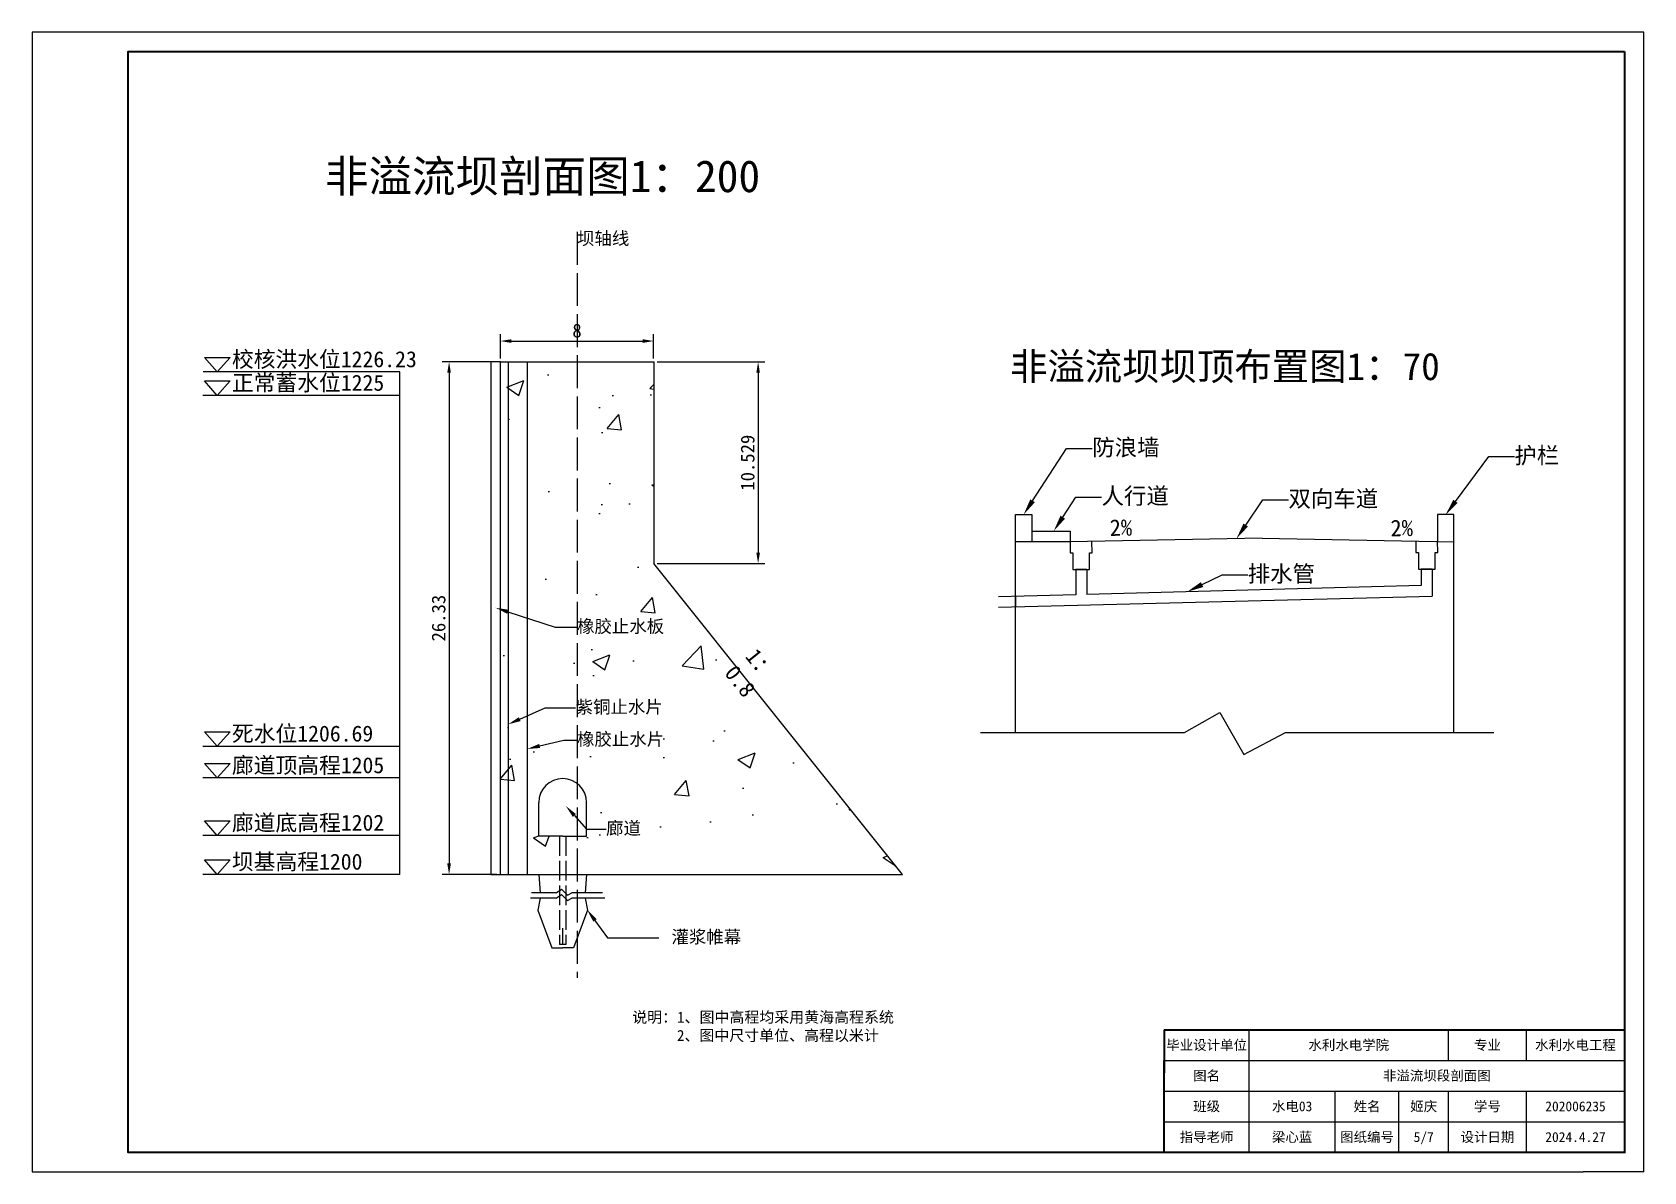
# Model space of a CAD drawing. Header units: millimetres. Extents: x 3333 to 3627, y 1299 to 1506.
import ezdxf
from ezdxf import colors
from ezdxf.entities.mleader import LeaderData, LeaderLine
from ezdxf.math import Vec2, Vec3

# ---------------------------------------------------------------- set-up
doc = ezdxf.new("R2010")
doc.units = ezdxf.units.MM
doc.linetypes.add('ACAD_ISO02W100', pattern=[15, 12, -3])
doc.styles.get("Standard").update_dxf_attribs({"font": 'simfang.ttf'})
doc.dimstyles.new('ISO-25', dxfattribs={"dimtxt": 2.5, "dimasz": 2.5, "dimexe": 1.25, "dimexo": 0.625, "dimtad": 1, "dimtxsty": 'Standard', "dimcen": 2.5, "dimadec": 0, "dimazin": 0, "dimtfac": 1, "dimtmove": 0, "dimatfit": 3, "dimfxl": 1, "dimarcsym": 0})

# ---------------------------------------------------------------- blocks, each defined once
blk = doc.blocks.new('*D2')
at = {"color": 0, "lineweight": -2, "transparency": 16777216}
for p, q in [((3418.08, 1446.98), (3418.08, 1451.39)), ((3420.08, 1450.14), (3444.04, 1450.14)), ((3446.04, 1446.98), (3446.04, 1451.39))]:
    blk.add_line(p, q, dxfattribs=at)
at = {"color": 0, "transparency": 16777216}
for points in [[(3420.08, 1450.47), (3420.08, 1449.81), (3418.08, 1450.14)], [(3444.04, 1450.47), (3444.04, 1449.81), (3446.04, 1450.14)]]:
    blk.add_solid(points, dxfattribs=at)
at = {"layer": 'Defpoints', "color": 0, "transparency": 16777216}
for p in [(3446.04, 1450.14), (3418.08, 1446.35), (3446.04, 1446.35)]:
    blk.add_point(p, dxfattribs=at)
at = {"color": 0, "transparency": 16777216, "insert": (3432.06, 1452.03), "char_height": 2.5, "attachment_point": 5}
blk.add_mtext('8', dxfattribs=at)
blk = doc.blocks.new('*D3')
at = {"color": 0, "lineweight": -2, "transparency": 16777216}
for p, q in [((3446.67, 1446.35), (3466.35, 1446.35)), ((3465.1, 1444.35), (3465.1, 1411.55)), ((3446.67, 1409.55), (3466.35, 1409.55))]:
    blk.add_line(p, q, dxfattribs=at)
at = {"color": 0, "transparency": 16777216}
for points in [[(3464.77, 1444.35), (3465.43, 1444.35), (3465.1, 1446.35)], [(3464.77, 1411.55), (3465.43, 1411.55), (3465.1, 1409.55)]]:
    blk.add_solid(points, dxfattribs=at)
at = {"layer": 'Defpoints', "color": 0, "transparency": 16777216}
for p in [(3446.04, 1446.35), (3446.04, 1409.55), (3465.1, 1409.55)]:
    blk.add_point(p, dxfattribs=at)
at = {"color": 0, "transparency": 16777216, "insert": (3463.2, 1427.95), "char_height": 2.5, "attachment_point": 5, "rotation": 90}
blk.add_mtext('10.529', dxfattribs=at)
blk = doc.blocks.new('*D4')
at = {"color": 0, "lineweight": -2, "transparency": 16777216}
for p, q in [((3417.46, 1446.35), (3407.47, 1446.35)), ((3408.72, 1444.35), (3408.72, 1354.83)), ((3417.46, 1352.83), (3407.47, 1352.83))]:
    blk.add_line(p, q, dxfattribs=at)
at = {"color": 0, "transparency": 16777216}
for points in [[(3408.39, 1444.35), (3409.05, 1444.35), (3408.72, 1446.35)], [(3408.39, 1354.83), (3409.05, 1354.83), (3408.72, 1352.83)]]:
    blk.add_solid(points, dxfattribs=at)
at = {"layer": 'Defpoints', "color": 0, "transparency": 16777216}
for p in [(3418.08, 1446.35), (3408.72, 1352.83), (3418.08, 1352.83)]:
    blk.add_point(p, dxfattribs=at)
at = {"color": 0, "transparency": 16777216, "insert": (3406.82, 1399.59), "char_height": 2.5, "attachment_point": 5, "rotation": 90}
blk.add_mtext('26.33', dxfattribs=at)

msp = doc.modelspace()

# ---------------------------------------------------------------- hatches: boundary and pattern name
h = msp.add_hatch()
h.set_pattern_fill('AR-CONC', color=256, scale=0.17475)
h.set_pattern_definition([(50, (-4636.26, -3870.708), (31.83677, -2.785355), [3.32899, -36.61886]), (355, (-4636.26, -3870.708), (-6.15879, 33.38718), [2.66319, -29.29519]), (100.45144, (-4633.607, -3870.94), (25.67798, 30.60183), [2.8292, -31.12127]), (46.1842, (-4636.26, -3861.83), (47.37106, -7.3469), [4.99348, -54.9283]), (96.63556, (-4632.312, -3862.443), (41.48637, 43.23772), [4.2438, -46.68195]), (351.18415, (-4636.26, -3861.83), (41.48637, 43.23772), [3.99478, -43.9426]), (21, (-4631.821, -3864.05), (26.494615, -17.87084), [3.32899, -36.61886]), (326, (-4631.82, -3864.05), (10.7999, 32.18685), [2.66319, -29.29509]), (71.45144, (-4629.613, -3865.54), (37.29452, 14.316), [2.8292, -31.12122]), (37.5, (-4636.26, -3870.708), (0.539733, 14.775993), [0, -28.939998, 0, -29.738955, 0, -29.406056]), (7.5, (-4636.26, -3870.708), (11.676736, 17.506555), [0, -16.955643, 0, -28.2742, 0, -11.20759]), (327.5, (-4646.158, -3870.708), (23.694457, -1.001098), [0, -11.096625, 0, -34.62147, 0, -45.940028]), (317.5, (-4650.597, -3870.708), (25.885574, 4.44328), [0, -14.425612, 0, -22.992207, 0, -32.624078])])
h.paths.add_polyline_path([(3446.045, 1409.554), (3446.045, 1446.353), (3432.065, 1446.353), (3432.065, 1352.83), (3491.424, 1352.83)])
edge = h.paths.add_edge_path()
edge.add_line((3433.673, 1367.03), (3433.812, 1359.82))
edge.add_line((3433.812, 1359.82), (3429.443, 1359.82))
edge.add_line((3429.443, 1359.82), (3425.075, 1359.82))
edge.add_line((3425.075, 1359.82), (3425.075, 1365.936))
edge.add_arc((3429.443, 1365.936), 4.369, 14.49278, 180, ccw=False)
h.paths.add_polyline_path([(3432.065, 1446.353), (3422.978, 1446.353), (3422.978, 1352.83), (3432.065, 1352.83)])
h.paths.add_polyline_path([(3422.978, 1446.353), (3419.483, 1446.353), (3419.483, 1352.83), (3422.978, 1352.83)])
h.paths.add_polyline_path([(3419.483, 1446.353), (3418.085, 1446.353), (3418.085, 1352.83), (3419.483, 1352.83)])

# ---------------------------------------------------------------- linework, layer by layer
for p, q in [((3626.672, 1506.483, 9204808), (3332.672, 1506.483, 9204808)), ((3332.672, 1506.483, 9204808), (3332.672, 1298.583, 9204808)), ((3626.672, 1298.583, 9204808), (3626.672, 1506.483, 9204808)), ((3364.096, 1447.168), (3368.756, 1447.168)), ((3366.426, 1444.504), (3364.096, 1447.168)), ((3368.756, 1447.168), (3366.426, 1444.504)), ((3399.723, 1444.504), (3363.872, 1444.504)), ((3399.723, 1440.205), (3399.723, 1444.504)), ((3418.085, 1446.353), (3416.337, 1446.353)), ((3416.337, 1446.353), (3416.337, 1352.83)), ((3418.085, 1352.83), (3418.085, 1446.353)), ((3418.085, 1446.353), (3446.045, 1446.353)), ((3418.085, 1446.353), (3419.483, 1446.353)), ((3419.483, 1446.353), (3419.483, 1352.83)), ((3419.483, 1446.353), (3422.978, 1446.353)), ((3422.978, 1446.353), (3422.978, 1352.83)), ((3446.045, 1446.353), (3446.045, 1409.554)), ((3364.096, 1442.869), (3368.756, 1442.869)), ((3366.426, 1440.205), (3364.096, 1442.869)), ((3368.756, 1442.869), (3366.426, 1440.205)), ((3399.723, 1440.205), (3363.78, 1440.205)), ((3399.723, 1407.527), (3399.723, 1440.205)), ((3512.04, 1413.485), (3512.04, 1418.485)), ((3512.04, 1418.485), (3515.04, 1418.485)), ((3515.04, 1418.485), (3515.04, 1413.485)), ((3592.04, 1418.485), (3589.045, 1418.483)), ((3589.045, 1418.483), (3589.049, 1413.545)), ((3592.04, 1413.485), (3592.04, 1418.485)), ((3512.04, 1378.702), (3512.04, 1415.485)), ((3515.04, 1415.485), (3522.04, 1415.485)), ((3522.04, 1415.485), (3522.04, 1413.485)), ((3557.04, 1414.185), (3522.04, 1413.485)), ((3557.04, 1414.185), (3592.04, 1413.485)), ((3522.04, 1413.485), (3512.04, 1413.485)), ((3522.04, 1413.485), (3522.04, 1411.485)), ((3522.04, 1411.485), (3522.54, 1411.485)), ((3522.54, 1411.485), (3522.54, 1408.485)), ((3525.54, 1408.485), (3525.54, 1411.485)), ((3525.54, 1411.485), (3526.04, 1411.485)), ((3526.04, 1411.485), (3525.999, 1413.564)), ((3585.083, 1413.624), (3585.089, 1411.545)), ((3585.089, 1411.545), (3585.589, 1411.545)), ((3585.589, 1411.545), (3585.589, 1408.545)), ((3588.589, 1408.545), (3588.589, 1411.545)), ((3588.589, 1411.545), (3589.089, 1411.545)), ((3589.089, 1411.545), (3589.047, 1413.624)), ((3592.04, 1378.702), (3592.04, 1413.575)), ((3491.424, 1352.83), (3446.045, 1409.554)), ((3522.54, 1408.485), (3525.54, 1408.485)), ((3525.04, 1408.485), (3523.04, 1408.485)), ((3523.04, 1408.485), (3523.04, 1403.863)), ((3524.04, 1408.485), (3525.04, 1408.485)), ((3525.04, 1408.485), (3525.04, 1403.917)), ((3585.589, 1408.545), (3588.589, 1408.545)), ((3588.089, 1408.545), (3586.089, 1408.545)), ((3586.089, 1408.545), (3586.089, 1405.541)), ((3587.089, 1408.545), (3588.089, 1408.545)), ((3588.089, 1408.545), (3588.089, 1403.594)), ((3399.723, 1373.8), (3399.723, 1407.527)), ((3586.089, 1405.541), (3525.04, 1403.917)), ((3523.04, 1403.863), (3508.964, 1403.489)), ((3508.964, 1401.583), (3588.089, 1403.594)), ((3512.04, 1403.571), (3512.04, 1401.571)), ((3542.877, 1378.702), (3549.321, 1382.376)), ((3549.321, 1382.376), (3553.704, 1374.687)), ((3364.096, 1378.876), (3368.756, 1378.876)), ((3366.426, 1376.212), (3364.096, 1378.876)), ((3368.756, 1378.876), (3366.426, 1376.212)), ((3363.78, 1376.212), (3399.723, 1376.212)), ((3505.693, 1378.702), (3542.877, 1378.702)), ((3553.704, 1374.687), (3561.306, 1378.702)), ((3561.306, 1378.702), (3599.342, 1378.702)), ((3364.096, 1373.093), (3368.756, 1373.093)), ((3366.426, 1370.428), (3364.096, 1373.093)), ((3368.756, 1373.093), (3366.426, 1370.428)), ((3399.723, 1366.81), (3399.723, 1373.8)), ((3399.723, 1370.428), (3363.78, 1370.428)), ((3399.723, 1363.315), (3399.723, 1366.81)), ((3425.075, 1359.82), (3425.075, 1365.936)), ((3433.812, 1359.82), (3433.812, 1365.936)), ((3364.096, 1362.608), (3368.756, 1362.608)), ((3366.426, 1359.943), (3364.096, 1362.608)), ((3368.756, 1362.608), (3366.426, 1359.943)), ((3399.723, 1352.83), (3399.723, 1363.315)), ((3399.723, 1359.943), (3363.78, 1359.943)), ((3418.085, 1352.83), (3418.085, 1359.82)), ((3429.443, 1359.82), (3425.075, 1359.82)), ((3429.443, 1359.82), (3433.812, 1359.82)), ((3364.096, 1355.494), (3368.756, 1355.494)), ((3366.426, 1352.83), (3364.096, 1355.494)), ((3368.756, 1355.494), (3366.426, 1352.83)), ((3399.723, 1352.83), (3363.78, 1352.83)), ((3416.337, 1352.83), (3418.085, 1352.83)), ((3418.085, 1352.83), (3491.424, 1352.83)), ((3418.085, 1352.83), (3425.075, 1352.83)), ((3425.074, 1352.83), (3425.338, 1349.476)), ((3433.812, 1352.83), (3433.548, 1349.476)), ((3428.262, 1349.476), (3423.73, 1349.476)), ((3428.262, 1349.476), (3429.238, 1350.153)), ((3429.238, 1350.153), (3430.352, 1349.06)), ((3430.352, 1349.06), (3431.133, 1349.476)), ((3436.728, 1349.476), (3431.133, 1349.476)), ((3428.262, 1348.518), (3423.574, 1348.518)), ((3425.333, 1348.518), (3424.929, 1346.326)), ((3428.262, 1348.518), (3429.238, 1349.195)), ((3429.238, 1349.195), (3430.352, 1348.102)), ((3430.352, 1348.102), (3431.133, 1348.518)), ((3437.125, 1348.518), (3431.133, 1348.518)), ((3433.553, 1348.518), (3433.957, 1346.326)), ((3424.929, 1346.326), (3427.477, 1339.465)), ((3433.957, 1346.326), (3431.409, 1339.465)), ((3429.443, 1340.023), (3429.443, 1343.03)), ((3427.477, 1339.465), (3429.443, 1339.465)), ((3430.026, 1340.023), (3428.861, 1340.023)), ((3431.409, 1339.465), (3429.443, 1339.465)), ((3539.172, 1302.083, 9204808), (3539.172, 1324.483, 9204808)), ((3539.172, 1324.483, 9204808), (3539.172, 1322.623, 9204808)), ((3539.172, 1324.483, 9204808), (3539.172, 1322.617, 9204808)), ((3554.672, 1302.083, 9204808), (3554.672, 1324.483, 9204808)), ((3591.048, 1318.883, 9204808), (3591.048, 1324.483, 9204808)), ((3605.263, 1318.883, 9204808), (3605.263, 1324.483, 9204808)), ((3539.172, 1318.883, 9204808), (3623.172, 1318.883, 9204808)), ((3539.172, 1318.883, 9204808), (3539.172, 1317.023, 9204808)), ((3539.172, 1313.283, 9204808), (3623.172, 1313.283, 9204808)), ((3539.172, 1313.283, 9204808), (3539.172, 1311.423, 9204808)), ((3570.372, 1302.083, 9204808), (3570.372, 1313.283, 9204808)), ((3582.002, 1302.083, 9204808), (3582.002, 1313.283, 9204808)), ((3591.048, 1302.083, 9204808), (3591.048, 1313.283, 9204808)), ((3605.263, 1302.083, 9204808), (3605.263, 1313.283, 9204808)), ((3539.172, 1307.683, 9204808), (3623.172, 1307.683, 9204808)), ((3539.172, 1307.683, 9204808), (3539.172, 1305.823, 9204808)), ((3623.172, 1302.083, 9204808), (3539.172, 1302.083, 9204808)), ((3539.172, 1302.083, 9204808), (3554.672, 1302.083, 9204808)), ((3554.672, 1302.083, 9204808), (3570.372, 1302.083, 9204808)), ((3570.372, 1302.083, 9204808), (3582.002, 1302.083, 9204808)), ((3582.002, 1302.083, 9204808), (3591.048, 1302.083, 9204808)), ((3591.048, 1302.083, 9204808), (3605.263, 1302.083, 9204808)), ((3605.263, 1302.083, 9204808), (3623.353, 1302.083, 9204808)), ((3332.672, 1298.583, 9204808), (3615.61, 1298.583, 9204808)), ((3626.672, 1298.583, 9204808), (3615.61, 1298.583, 9204808))]:
    msp.add_line(p, q)
at = {"linetype": 'ACAD_ISO02W100', "ltscale": 0.5}
msp.add_line((3432.065, 1470.037), (3432.065, 1333.994), dxfattribs=at)
at = {"linetype": 'ACAD_ISO02W100', "ltscale": 0.3}
for p, q in [((3428.861, 1359.82), (3428.861, 1340.023)), ((3430.026, 1359.82), (3430.026, 1340.023))]:
    msp.add_line(p, q, dxfattribs=at)
at = {"lineweight": 40}
for p, q in [((3539.172, 1324.483, 9204808), (3623.172, 1324.483, 9204808)), ((3539.172, 1324.483, 9204808), (3539.172, 1316.617, 9204808)), ((3539.172, 1313.283, 9204808), (3539.172, 1318.883, 9204808)), ((3539.172, 1307.683, 9204808), (3539.172, 1313.283, 9204808)), ((3539.172, 1302.083, 9204808), (3539.172, 1307.683, 9204808))]:
    msp.add_line(p, q, dxfattribs=at)
at = {"lineweight": 40, "elevation": 9204808}
msp.add_lwpolyline([(3623.172, 1502.983), (3623.172, 1302.083), (3350.172, 1302.083), (3350.172, 1502.983)], close=True, dxfattribs=at)
msp.add_arc((3429.443, 1365.936), 4.369, 0, 180)

# ---------------------------------------------------------------- texts
for s, width, gutter_width, insert, char_height, attachment_point in [('{\\fSimSun|b0|i0|c134|p2;非溢流坝剖面图}1{\\fSimSun|b0|i0|c134|p2;：200}', 85.46799, 12.5, (3386.06, 1483.132), 5.825, 1), ('{\\fSimSun|b0|i0|c134|p2;坝轴线}', 11.71748, 12.5, (3432.065, 1470.037), 2.33, 1), ('{\\fSimSun|b0|i0|c134|p2;校核洪水位1226.23}', 52.18215, 12.5, (3369.101, 1448.285), 2.9125, 1), ('{\\fSimSun|b0|i0|c134|p2;非溢流坝坝顶布置图}1{\\fSimSun|b0|i0|c134|p2;：70}', 90.13065, 12.5, (3511.059, 1448.012), 5, 1), ('{\\fSimSun|b0|i0|c134|p2;正常蓄水位1225}', 34.034, 12.5, (3369.101, 1443.987), 2.9125, 1), ('{\\fSimSun|b0|i0|c134|p2;死水位1206.69}', 34.034, 12.5, (3369.101, 1379.993), 2.9125, 1), ('{\\fSimSun|b0|i0|c134|p2;廊道顶高程1205}', 34.034, 12.5, (3369.101, 1374.21), 2.9125, 1), ('{\\fSimSun|b0|i0|c134|p2;廊道底高程1202}', 34.034, 12.5, (3369.101, 1363.725), 2.9125, 1), ('{\\fSimSun|b0|i0|c134|p2;坝基高程1200}', 34.034, 12.5, (3369.101, 1356.612), 2.9125, 1), ('{\\fSimSun|b0|i0|c134|p2;说明：1、图中高程均采用黄海高程系统\\P      2、图中尺寸单位、高程以米计}', 67.23778, 1, (3442.134, 1327.791), 2, 1), ('{\\fSimSun|b0|i0|c134|p2;毕业设计单位}', 15.5, 12.5, (3546.922, 1322.617, 9204808), 1.8, 2), ('{\\fSimSun|b0|i0|c134|p2;水利水电学院}', 36.376, 12.5, (3572.86, 1322.623, 9204808), 1.8, 2), ('{\\fSimSun|b0|i0|c134|p2;专业}', 14.215, 12.5, (3598.156, 1322.623, 9204808), 1.8, 2), ('{\\fSimSun|b0|i0|c134|p2;水利水电工程}', 17.909, 12.5, (3614.218, 1322.623, 9204808), 1.8, 2), ('{\\fSimSun|b0|i0|c134|p2;图名}', 15.5, 12.5, (3546.922, 1317.023, 9204808), 1.8, 2), ('{\\fSimSun|b0|i0|c134|p2;非溢流坝段剖面图}', 68.5, 12.5, (3588.922, 1317.023, 9204808), 1.8, 2), ('{\\fSimSun|b0|i0|c134|p2;班级}', 15.5, 12.5, (3546.922, 1311.423, 9204808), 1.8, 2), ('{\\fSimSun|b0|i0|c134|p2;水电}03', 15.7, 12.5, (3562.522, 1311.423, 9204808), 1.8, 2), ('{\\fSimSun|b0|i0|c134|p2;姓名}', 11.63, 12.5, (3576.187, 1311.423, 9204808), 1.8, 2), ('{\\fSimSun|b0|i0|c134|p2;姬庆}', 9.046, 12.5, (3586.525, 1311.423, 9204808), 1.8, 2), ('{\\fSimSun|b0|i0|c134|p2;学号}', 14.215, 12.5, (3598.156, 1311.423, 9204808), 1.8, 2), ('202006235', 17.909, 12.5, (3614.218, 1311.423, 9204808), 1.8, 2), ('{\\fSimSun|b0|i0|c134|p2;指导老师}', 15.5, 12.5, (3546.922, 1305.823, 9204808), 1.8, 2), ('{\\fSimSun|b0|i0|c134|p2;梁心蓝}', 15.7, 12.5, (3562.522, 1305.823, 9204808), 1.8, 2), ('{\\fSimSun|b0|i0|c134|p2;图纸编号}', 11.63, 12.5, (3576.187, 1305.823, 9204808), 1.8, 2), ('5/7', 9.046, 12.5, (3586.525, 1305.823, 9204808), 1.8, 2), ('{\\fSimSun|b0|i0|c134|p2;设计日期}', 14.215, 12.5, (3598.156, 1305.823, 9204808), 1.8, 2), ('2024.4.27', 17.909, 12.5, (3614.218, 1305.823, 9204808), 1.8, 2)]:
    msp.add_mtext_dynamic_manual_height_columns(s, width=width, gutter_width=gutter_width, heights=[0], dxfattribs=dict(insert=insert, char_height=char_height, attachment_point=attachment_point))
for s, width, insert, char_height, attachment_point, rotation in [('2%', 0.3282, (3529.208, 1417.584), 3, 1, 1.14576), ('2%', 0.3282, (3584.517, 1417.591), 3, 3, 1.14576), ('1{\\fSimSun|b0|i0|c134|p2;：}0.8', 8.28673, (3464.893, 1394.363), 2.9125, 1, 308.65981)]:
    msp.add_mtext_dynamic_manual_height_columns(s, width=width, gutter_width=12.5, heights=[0], dxfattribs=dict(insert=insert, char_height=char_height, attachment_point=attachment_point, rotation=rotation))

# ---------------------------------------------------------------- dimensions: what is measured, and where the dimension line sits
dim = msp.add_linear_dim(base=(3446.045, 1450.138), p1=(3418.085, 1446.353), p2=(3446.045, 1446.353), text='8', dimstyle='ISO-25', override={"dimtxt": 2.5, "dimasz": 2})
dim.commit()
dim.dimension.update_dxf_attribs({"geometry": '*D2', "text_midpoint": (3432.065, 1452.028)})
for base, p1, p2, text, picture, middle in [((3408.721, 1352.83), (3418.085, 1446.353), (3418.085, 1352.83), '26.33', '*D4', (3406.825, 1399.591)), ((3465.101, 1409.554), (3446.045, 1446.353), (3446.045, 1409.554), '10.529', '*D3', (3463.204, 1427.953))]:
    dim = msp.add_linear_dim(base=base, p1=p1, p2=p2, angle=90, text=text, dimstyle='ISO-25', override={"dimtxt": 2.5, "dimasz": 2})
    dim.commit()
    dim.dimension.update_dxf_attribs({"geometry": picture, "text_midpoint": middle})

# ---------------------------------------------------------------- leaders
ml = msp.add_multileader_mtext('Standard')
ml.set_content('{\\fSimSun|b0|i0|c134|p2;防浪墙} ', color=256)
ml.set_leader_properties()
ml.build(insert=Vec2(0, 0))
ml.multileader.update_dxf_attribs({"arrow_head_size": 3})
ctx = ml.context
ctx.base_point, ctx.char_height, ctx.arrow_head_size, ctx.landing_gap_size, ctx.plane_origin = Vec3(3526.062, 1430.548), 3, 3, 0, Vec3(3515.04, 1427.485)
notes = []
notes.append((ctx, [(0, (1, 1, 0), (3521.38, 1430.548), (1, 0), 4.681, [(0, [(3513.54, 1418.485)], 0, [])])]))
ctx.mtext.insert, ctx.mtext.flow_direction = Vec3(3526.062, 1432.258), 5
ml = msp.add_multileader_mtext('Standard')
ml.set_content('{\\fSimSun|b0|i0|c134|p2;护栏} ', color=256)
ml.set_leader_properties()
ml.build(insert=Vec2(0, 0))
ml.multileader.update_dxf_attribs({"arrow_head_size": 3})
ctx = ml.context
ctx.base_point, ctx.char_height, ctx.arrow_head_size, ctx.landing_gap_size, ctx.plane_origin = Vec3(3603.062, 1429.064), 3, 3, 0, Vec3(3592.04, 1426)
notes.append((ctx, [(0, (1, 1, 0), (3598.38, 1429.064), (1, 0), 4.681, [(0, [(3590.543, 1418.484)], 0, [])])]))
ctx.mtext.insert, ctx.mtext.flow_direction = Vec3(3603.062, 1430.773), 5
ml = msp.add_multileader_mtext('Standard')
ml.set_content('{\\fSimSun|b0|i0|c134|p2;人行道} ', color=256)
ml.set_leader_properties()
ml.build(insert=Vec2(0, 0))
ml.multileader.update_dxf_attribs({"arrow_head_size": 3})
ctx = ml.context
ctx.base_point, ctx.char_height, ctx.arrow_head_size, ctx.landing_gap_size, ctx.plane_origin = Vec3(3527.75, 1421.687), 3, 3, 0, Vec3(3519.033, 1415.485)
notes.append((ctx, [(0, (1, 1, 0), (3523.068, 1421.687), (1, 0), 4.681, [(0, [(3519.033, 1415.485)], 0, [])])]))
ctx.mtext.insert, ctx.mtext.flow_direction = Vec3(3527.75, 1423.396), 5
ml = msp.add_multileader_mtext('Standard')
ml.set_content('{\\fSimSun|b0|i0|c134|p2;双向车道} ', color=256)
ml.set_leader_properties()
ml.build(insert=Vec2(0, 0))
ml.multileader.update_dxf_attribs({"arrow_head_size": 3})
ctx = ml.context
ctx.base_point, ctx.char_height, ctx.arrow_head_size, ctx.landing_gap_size, ctx.plane_origin = Vec3(3561.851, 1421.167), 3, 3, 0, Vec3(3552.365, 1414.092)
notes.append((ctx, [(0, (1, 1, 0), (3557.169, 1421.167), (1, 0), 4.681, [(0, [(3552.365, 1414.092)], 0, [])])]))
ctx.mtext.insert, ctx.mtext.flow_direction = Vec3(3561.851, 1422.884), 5
ml = msp.add_multileader_mtext('Standard')
ml.set_content('{\\fSimSun|b0|i0|c134|p2;排水管} ', color=256)
ml.set_leader_properties()
ml.build(insert=Vec2(0, 0))
ml.multileader.update_dxf_attribs({"arrow_head_size": 3})
ctx = ml.context
ctx.base_point, ctx.char_height, ctx.arrow_head_size, ctx.landing_gap_size, ctx.plane_origin = Vec3(3554.414, 1407.468), 3, 3, 0, Vec3(3543.392, 1404.405)
notes.append((ctx, [(0, (1, 1, 0), (3549.732, 1407.468), (1, 0), 4.681, [(0, [(3543.392, 1404.405)], 0, [])])]))
ctx.mtext.insert, ctx.mtext.flow_direction = Vec3(3554.414, 1409.186), 5
ml = msp.add_multileader_mtext('Standard')
ml.set_content('{\\fSimSun|b0|i0|c134|p2;橡胶止水板}', color=256)
ml.set_leader_properties()
ml.build(insert=Vec2(0, 0))
ml.multileader.update_dxf_attribs({"arrow_head_size": 2.33})
ctx = ml.context
ctx.base_point, ctx.char_height, ctx.arrow_head_size, ctx.landing_gap_size, ctx.plane_origin = Vec3(3432.065, 1397.925), 2.33, 2.33, 0, Vec3(3417.232, 1401.474)
notes.append((ctx, [(0, (1, 1, 0), (3428.086, 1397.925), (1, 0), 3.979, [(0, [(3417.232, 1401.474)], 0, [])])]))
ctx.mtext.insert, ctx.mtext.flow_direction = Vec3(3432.065, 1399.265), 5
ml = msp.add_multileader_mtext('Standard')
ml.set_content('{\\fSimSun|b0|i0|c134|p2;紫铜止水片}', color=256)
ml.set_leader_properties()
ml.build(insert=Vec2(0, 0))
ml.multileader.update_dxf_attribs({"arrow_head_size": 2.33})
ctx = ml.context
ctx.base_point, ctx.char_height, ctx.arrow_head_size, ctx.landing_gap_size, ctx.plane_origin = Vec3(3431.813, 1383.223), 2.33, 2.33, 0, Vec3(3419.483, 1380.215)
notes.append((ctx, [(0, (1, 1, 0), (3426.237, 1383.223), (1, 0), 5.576, [(0, [(3419.483, 1380.212)], 0, [])])]))
ctx.mtext.insert, ctx.mtext.flow_direction = Vec3(3431.813, 1384.557), 5
ml = msp.add_multileader_mtext('Standard')
ml.set_content('{\\fSimSun|b0|i0|c134|p2;橡胶止水片}', color=256)
ml.set_leader_properties()
ml.build(insert=Vec2(0, 0))
ml.multileader.update_dxf_attribs({"arrow_head_size": 2.33})
ctx = ml.context
ctx.base_point, ctx.char_height, ctx.arrow_head_size, ctx.landing_gap_size, ctx.plane_origin = Vec3(3432.065, 1377.354), 2.33, 2.33, 0, Vec3(3422.978, 1375.72)
notes.append((ctx, [(0, (1, 1, 0), (3429.666, 1377.354), (1, 0), 2.398, [(0, [(3422.978, 1375.72)], 0, [])])]))
ctx.mtext.insert, ctx.mtext.flow_direction = Vec3(3432.065, 1378.688), 5
ml = msp.add_multileader_mtext('Standard')
ml.set_content('{\\fSimSun|b0|i0|c134|p2;廊道}', color=256)
ml.set_leader_properties()
ml.build(insert=Vec2(0, 0))
ml.multileader.update_dxf_attribs({"arrow_head_size": 2.33})
ctx = ml.context
ctx.base_point, ctx.char_height, ctx.arrow_head_size, ctx.landing_gap_size, ctx.plane_origin = Vec3(3437.36, 1361.112), 2.33, 2.33, 0, Vec3(3430.019, 1365.318)
notes.append((ctx, [(0, (1, 1, 0), (3433.812, 1361.112), (1, 0), 3.548, [(0, [(3430.019, 1365.318)], 0, [])])]))
ctx.mtext.insert, ctx.mtext.flow_direction = Vec3(3437.36, 1362.434), 5
ml = msp.add_multileader_mtext('Standard')
ml.set_content('{\\fSimSun|b0|i0|c134|p2;灌浆帷幕}', color=256)
ml.set_leader_properties()
ml.build(insert=Vec2(0, 0))
ml.multileader.update_dxf_attribs({"arrow_head_size": 2.33})
ctx = ml.context
ctx.base_point, ctx.char_height, ctx.arrow_head_size, ctx.landing_gap_size, ctx.plane_origin = Vec3(3446.965, 1341.274), 2.33, 2.33, 2.33, Vec3(3433.957, 1346.326)
notes.append((ctx, [(0, (1, 1, 0), (3437.645, 1341.274), (1, 0), 9.32, [(0, [(3433.957, 1346.326)], 0, [])])]))
ctx.mtext.insert, ctx.mtext.flow_direction = Vec3(3449.295, 1342.615), 5
for ctx, leaders in notes:
    for number, flags, end, landing, length, lines in leaders:
        leader = LeaderData()
        leader.index, (leader.has_last_leader_line, leader.has_dogleg_vector, leader.attachment_direction) = number, flags
        leader.last_leader_point, leader.dogleg_vector, leader.dogleg_length = Vec3(end), Vec3(landing), length
        for number, points, colour, breaks in lines:
            line = LeaderLine()
            line.index, line.vertices, line.color, line.breaks = number, Vec3.list(points), colors.encode_raw_color(colour), breaks
            leader.lines.append(line)
        ctx.leaders.append(leader)

doc.saveas('drawing.dxf')
